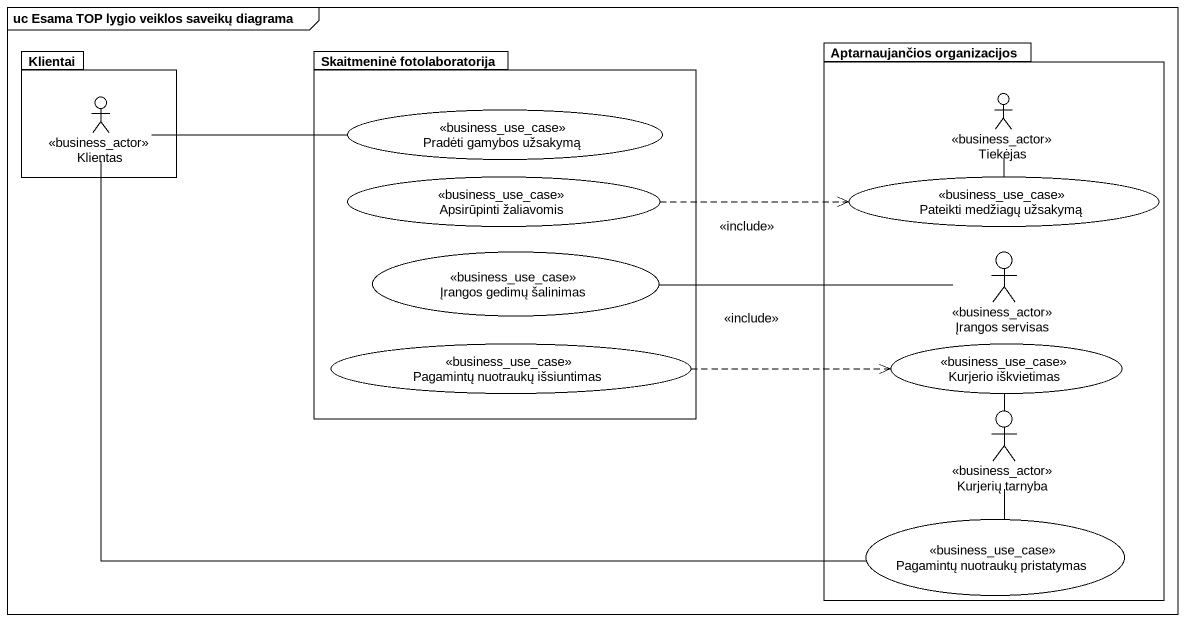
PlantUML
@startuml
mainframe uc Esama TOP lygio veiklos saveikų diagrama
package Klientai {
  actor Klientas <<business_actor>>
}
package "Skaitmeninė fotolaboratorija" as Skaitmeninė_fotolaboratorija {
  usecase "Pradėti gamybos užsakymą" as Pradėti_gamybos_užsakymą <<business_use_case>>
  usecase "Apsirūpinti žaliavomis" as Apsirūpinti_žaliavomis <<business_use_case>>
  usecase "Įrangos gedimų šalinimas" as Įrangos_gedimų_šalinimas <<business_use_case>>
  usecase "Pagamintų nuotraukų išsiuntimas" as Pagamintų_nuotraukų <<business_use_case>>
}
package "Aptarnaujančios organizacijos" as Aptarnaujančios {
  actor Tiekėjas <<business_actor>>
  usecase "Pateikti medžiagų užsakymą" as Pateikti_medžiagų_užsakymą <<business_use_case>>
  actor "Įrangos servisas" as Įrangos_servisas <<business_actor>>
  usecase "Kurjerio iškvietimas" as Kurjerio_iškvietimas <<business_use_case>>
  actor "Kurjerių tarnyba" as Kurjerių_tarnyba <<business_actor>>
  usecase "Pagamintų nuotraukų pristatymas" as Pagamintų_nuotraukų_2 <<business_use_case>>
}
Klientas -right- Pradėti_gamybos_užsakymą
Apsirūpinti_žaliavomis .right.> Pateikti_medžiagų_užsakymą : <<include>>
Pateikti_medžiagų_užsakymą -up- Tiekėjas
Įrangos_servisas -left- Įrangos_gedimų_šalinimas
Pagamintų_nuotraukų .right.> Kurjerio_iškvietimas : <<include>>
Kurjerio_iškvietimas -- Kurjerių_tarnyba
Kurjerių_tarnyba -- Pagamintų_nuotraukų_2
Pagamintų_nuotraukų_2 -left- Klientas
@enduml
